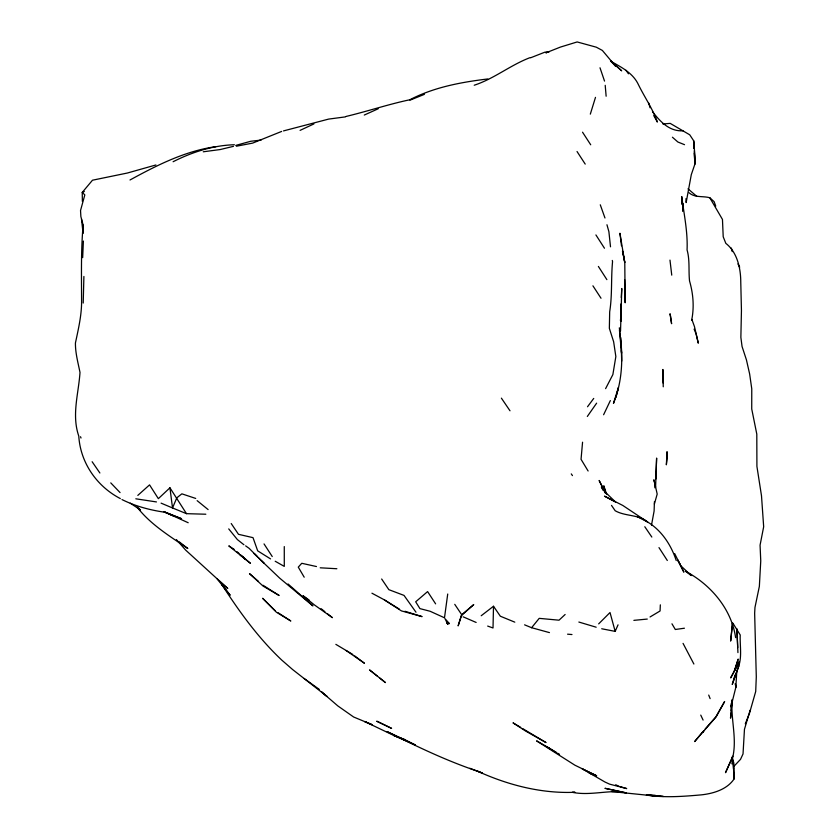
<?xml version="1.0" encoding="UTF-8"?>
<svg xmlns="http://www.w3.org/2000/svg" width="839" height="839" viewBox="0 0 839 839"><rect width="100%" height="100%" fill="white"/><g stroke="black" fill="none" stroke-linecap="round" stroke-linejoin="round"><path stroke-width="1.26" d="M83.208 303.057L83.9 276.451M155.907 164.968L127.381 173.023L92.489 180.207L82.232 192.435L84.823 194.879L80.534 210.526L80.88 216.598L83.124 225.051L83.082 233.305L81.498 218.989M736.841 670.319L735.824 687.403L730.905 706.962L731.325 703.25M481.208 615.742L493.5 606.251L493.017 627.981L487.669 626.072M682.684 210.914L682.852 203.52L682.663 211.008M655.595 487.165L656.622 458.073L655.825 479.079M620.535 331.038L621.772 288.48L621.269 297.509M651.504 525.141L654.105 511.045L654.441 501.575M654.829 487.784L654.944 484.03L653.906 480.002L654.944 484.03M663.25 386.8L662.873 369.464L663.167 383.087M621.689 361.095L621.227 345.238L619.339 327.797M660.335 604.846L660.073 610.981L650.047 616.969M739.337 662.023L739.159 665.159L733.538 680.335M732.08 700.638C730.779 719.264 736.873 737.701 732.982 756.285L725.504 772.698L732.783 756.17L731.912 763.899M83.124 225.051C80.901 250.672 81.519 276.419 81.593 302.092C81.53 315.988 78.268 329.507 75.426 343.015C75.311 352.988 78.058 362.742 79.999 372.443C78.583 393.701 71.483 415.022 78.782 436.112C80.418 462.782 96.8 486.347 120.313 498.576M732.122 699.506L730.528 718.153L730.947 713.16M731.157 710.675L731.786 703.197M582.56 442.195L581.049 459.311L588.108 471.004M691.682 320.131C694.346 307.001 693.234 293.744 689.532 280.939C688.441 270.609 689.952 259.985 687.068 249.886C687.854 231.721 683.995 214.448 681.74 196.546L682.065 203.835M620.409 320.571L621.321 313.136L621.028 305.102L620.818 321.4L620.912 303.959M83.386 241.045L82.673 257.646M447.722 594.022L444.492 617.798L430.113 611.264L419.93 608.621L415.683 601.804L427.596 591.589L435.619 603.86M615.952 397.319L618.427 387.534L613.466 403.381C621.049 384.986 622.769 364.923 621.227 345.238M654.368 504.082L657.189 494.077L654.651 482.771M750.108 710.224L744.466 729.269L743.029 753.936L740.533 759.326L733.884 766.374M735.079 674.965L732.248 684.467L738.792 666.072M590.32 114.135L595.491 97.366M461.733 614.725L458.136 625.894L461.303 615.669L473.752 604.573L461.733 614.725L454.748 604.332M745.294 723.784L749.437 713.465L755.708 691.493L756.296 676.821L754.649 613.225L754.974 607.436L759.358 586.367L760.753 560.903L760.071 545.172L763.668 526.756L761.497 495.797L756.914 466.379L756.799 434.13L751.734 408.992L751.765 388.835L749.646 374.016L746.437 359.889L742.054 346.486L740.868 337.351L741.445 310.566L740.764 281.873C740.711 268.123 737.166 252.161 725.819 243.341L723.208 236.766L722.463 219.43L709.794 197.742C703.051 195.823 694.64 197.931 689.102 192.781M601.71 628.757L615.176 631.379L618.049 624.835M603.608 414.749L610.352 400.57M605.601 388.635L612.869 374.593L615.847 356.554L613.645 341.798L609.355 328.332L609.68 311.814C612.365 295.202 610.939 278.412 612.554 261.684L612.292 260.436M587.331 416.459L596.623 403.16M703.921 730.622L694.65 741.582L702.967 731.65M587.52 406.758L593.729 398.431M703.827 730.769L702.495 732.541L716.223 716.737L724.623 701.53L715.667 717.156L705.159 729.007M524.585 624.835L531.601 627.708L539.204 618.353L559.026 620.189L565.129 614.494M598.668 623.87L610.016 612.533L615.176 631.379M205.828 514.223L186.478 513.667L169.939 487.805L158.351 498.66L149.552 484.879L137.806 495.398M130.003 179.986C156.987 165.22 185.031 150.999 215.864 146.657M173.107 161.728C192.005 152.153 213.075 145.336 234.396 144.748M84.299 191.46L82.232 192.435L82.379 201.423M300.089 130.37L313.912 123.92M364.283 115.048L378.2 108.766M409.652 99.841C433.983 87.214 460.884 82.232 487.753 78.96M474.224 85.232C494.181 78.688 510.374 65.159 529.776 57.744M409.935 100.198L424.429 94.346M530.5 57.828L544.752 52.228L549.314 51.588L545.874 52.847L560.431 47.078L577.159 41.95L596.309 47.194L602.36 50.434L615.753 66.354L610.467 60.88M281.663 131.419L252.654 143.102L236.346 146.227M447.68 624.059L449.347 623.513L445.016 618.689L447.68 624.059L446.663 622.622L449.347 623.513M283.509 130.905L328.626 119.096L345.532 116.862M346.108 116.432C367.178 111.409 387.649 104.529 408.824 99.977M235.749 145.409L250.756 141.267L261.107 140.082M233.452 146.343L220.164 149.552L203.269 151.786M684.425 628.212L675.311 629.491L671.966 623.807M633.865 620.357L647.268 619.067M662.862 123.973L670.204 123.385L689.731 134.806L693.58 140.606L695.007 155.865L694.881 164.171L691.294 174.659L686.155 202.577L685.935 198.675M574.778 792.289C541.312 793.684 508.004 785.052 477.716 771.272C446.338 760.711 416.543 746.395 387.01 731.566L405.3 740.103L393.837 735.478L364.703 721.54L372.233 724.728L353.628 716.999L337.813 705.903L321.494 691.829L327.095 696.517L292.591 669.522L281.831 660.157C258.276 637.965 239.178 611.526 221.737 584.395L230.159 595.239L217.228 579.015L227.768 588.527L185.702 550.143L176.379 539.582M574.851 792.236L572.324 792.341C587.824 795.445 603.168 791.303 618.689 791.607M655.301 795.309L646.376 795.11L611.736 791.565M549.451 632.606L531.601 627.708M320.215 567.804L336.869 568.737M655.133 795.624L646.376 795.11L663.345 796.452L646.533 795.11C664.698 797.879 682.946 796.484 701.152 794.879C713.276 793.6 727.004 789.541 734.062 778.991L733.831 762.987L732.017 757.156M567.573 634.179L571.978 634.546M156.453 501.932L135.813 498.806M683.03 130.811C669.207 131.587 660.22 121.487 652.48 111.713M676.224 560.525C671.263 545.256 661.677 530.5 647.75 522.099C638.437 514.202 625.401 516.572 615.186 510.752L611.505 505.382M316.471 566.545L301.767 563.294L298.285 567.133L304.2 577.201M620.157 786.667L626.712 788.587L609.554 784.129L604.898 781.979L582.172 768.797L596.676 775.802L574.872 765.178L536.593 740.868L546.997 746.804M578.858 622.045L596.172 627.205M404.964 611.264L422.09 616.623L401.43 610.897L384.377 599.875L371.939 593.204M195.707 498.439L181.864 493.835L176.809 497.821L172.519 507.962L161.088 503.138M469.85 768.293L482.268 773.013L477.716 771.272M163.92 511.759L181.549 518.712L165.304 512.304L188.198 522.739M684.53 144.686L677.87 142.011L672.427 137.218M186.478 513.667L172.519 507.962L169.939 487.805M596.372 775.907L589.114 772.95L594.882 775.372M514.8 622.15L500.338 616.214L493.5 606.251M463.118 616.812L476.153 622.454M122.001 499.583C135.572 506.305 150.296 510.185 165.241 512.304L173.348 515.943M615.679 784.759L619.067 786.353M377.11 721.362L391.603 728.367L376.742 721.204M637.577 516.772L647.75 522.099L622.853 505.487L604.51 496.164L615.637 502.121L605.506 492.357L601.374 487.019L603.178 490.458M557.547 753.202L559.529 754.303M275.202 561.249L284.285 566.398L284.274 546.577M549.902 748.64L546.577 746.668L556.561 752.656L548.035 747.402M335.862 644.352L352.789 654.472M384.377 599.875L399.291 609.083M270.546 558.9L257.688 550.856L253.011 537.652L238.486 534.317L231.218 523.536M520.694 727.382L513.007 722.851L525.623 731.052L546.032 742.567L522.875 728.734M681.058 566L691.084 575.407L685.662 571.317C710.748 584.689 731.514 608.957 735.604 637.619M689.627 574.159L691.913 575.596M278.191 612.806L290.829 620.996L276.409 612.229L262.617 598.27L275.202 610.708M234.133 549.367L228.806 545.874L250.452 563.305L240.153 554.873L245.848 559.498L241.013 555.208M130.276 503.169L140.438 509.923L137.072 507.102C150.653 524.627 169.803 536.152 187.81 548.517L179.231 541.816M346.088 650.466L364.441 663.261L354.729 655.93M309.13 600.053L302.973 595.721L314.226 604.783L332.412 617.682L327.692 613.928M245.638 545.874L249.12 548.339L264.033 563.294L258.58 557.935M304.054 678.447L319.26 689.375M263.089 585.286L279.125 595.48L263.089 586.094L249.508 573.635L258.517 581.448M243.908 544.742L237.385 539.582L228.722 528.885M321.096 608.674L324.871 611.673M377.508 676.255L369.538 669.91L385.468 682.6L379.501 677.839M197.134 500.652L208.114 509.577M687.99 188.817L696.653 196.232M237.133 551.779L239.073 553.488M288.05 583.975L312.926 605.884L279.649 578.113L261.128 560.452M709.794 197.742L714.125 201.664L715.74 206.121M610.656 60.586L621.689 70.833L611.044 61.394C621.647 67.382 633.13 73.119 638.531 84.875C644.604 97.282 652.7 108.766 657.367 122.054L653.717 115.53M256.765 556.142L254.028 553.457L257.583 556.96M110.769 482.886L120.061 492.577M415.997 612.239L404.02 595.407L388.856 589.67L381.651 579.004M625.957 70.277L628.463 73.801M732.887 623.178L740.229 634.987C739.799 644.813 741.854 654.923 739.211 664.54L738.918 662.002M571.265 473.899L572.46 475.608M509.997 410.785L501.397 398.147M92.133 461.733L99.883 472.997M644.803 526.735L651.83 537.054M592.921 285.816L601.018 298.244M582.539 132.195L590.719 144.79M577.033 151.523L585.213 164.098M264.033 543.913L272.235 556.54M658.982 547.605L667.309 560.494M598.385 266.435L606.88 279.639M595.921 234.941L604.468 248.239M680.492 564.993L677.66 559.917L683.879 572.146L674.671 553.583M737.911 263.918L739.704 267.19M693.884 664.027L683.051 643.377M605.37 492.724L599.14 480.485L605.464 493.269M700.754 715.101L703.092 720.082M694.115 329.171L696.066 333.817L698.3 343.182L694.472 326.602L691.871 319.418M708.714 695.07L710.119 698.635M80.534 436.741L81.016 438.031M600.273 204.8L604.971 217.993M606.67 494.244L603.776 485.791L605.569 492.881M600 67.781L604.531 81.089M606.954 224.747L608.894 231.69L610.509 246.813M648.757 103.092L650.047 107.77M731.367 248.071L732.248 251.616M735.352 683.638L735.824 687.403L735.394 683.638M621.5 245.827L619.937 233.232L624.782 262.481L625.16 302.785L624.646 279.586M671.745 275.14L669.983 260.1M619.455 330.199L620.975 346.843M621.332 350.681L621.563 353.24L620.755 337.593M605.213 85.326L606.136 96.223M694.178 148.451L693.58 140.606L693.989 148.052M694.262 153.013L694.881 164.171L694.283 150.873M733.538 768.985L733.087 760.239L734.062 778.991L733.737 772.74M737.722 647.603L736.904 628.862L737.932 652.606M682.002 199.976L682.065 204.569M667.036 451.906L666.355 464.796L667.393 455.913L667.036 451.906M732.52 623.115L730.685 640.86L732.52 623.115M738.131 659.255L734.282 671.357L730.675 677.912L739.054 662.097L734.282 671.357L738.131 659.255M626.376 792.918L605.16 788.345L626.376 792.918M404.335 739.411L393.837 735.478L415.42 745.001L404.335 739.411M623.408 255.119L622.496 251.039L624.782 262.481L623.408 255.119M670.529 316.156L670.015 313.755L671.599 323.707L670.529 316.156"/></g></svg>
